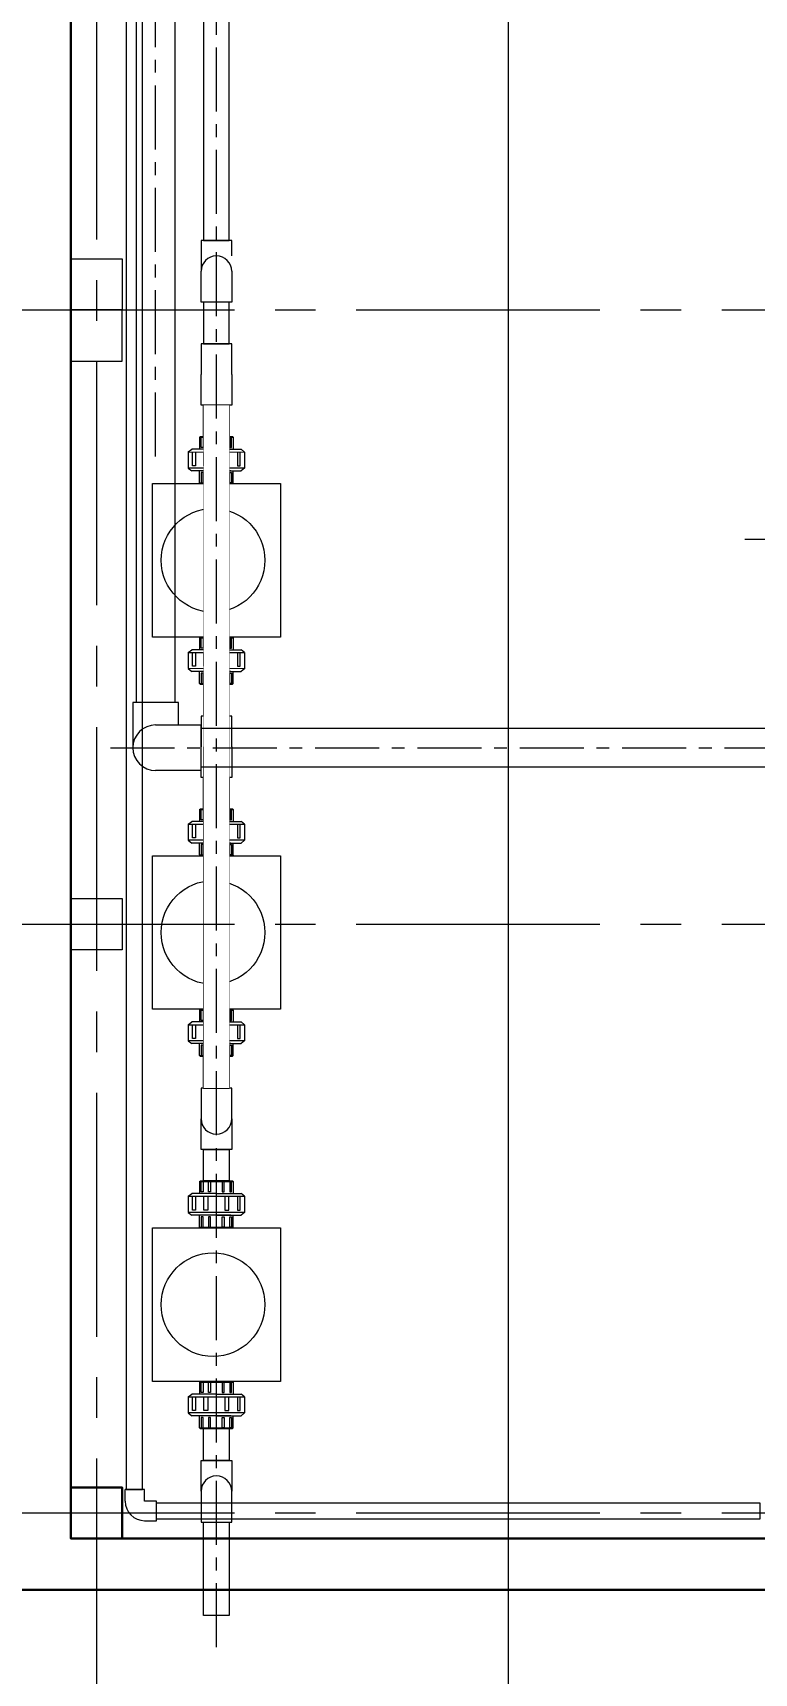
# Model space of a CAD drawing. Header units: millimetres. Extents: x 3795014 to 4300160, y 3869364 to 4016788.
# Drawn here: x 4219958 to 4221368, y 3921613 to 3924817 of the extents above; entities that cross this region are included whole.
import ezdxf

# ---------------------------------------------------------------- set-up
doc = ezdxf.new("R2010")
doc.units = ezdxf.units.MM
doc.set_wipeout_variables(frame=1)
doc.linetypes.add('CENTER', pattern=[2, 1.25, -0.25, 0.25, -0.25])
doc.linetypes.add('осевая2', pattern=[28.575, 19.05, -3.175, 3.175, -3.175])
doc.layers.get('Defpoints').update_dxf_attribs({"color": 3})
doc.layers.add('АРМАТУРА', color=2, linetype='Continuous')
for name, color, linetype, lineweight in [('выноска', 7, 'Continuous', 18), ('Дополнительная', 7, 'Continuous', 18), ('Констр.', 7, 'Continuous', 30), ('оси', 7, 'осевая2', 13), ('размеры', 7, 'Continuous', 18)]:
    doc.layers.add(name, color=color, linetype=linetype, lineweight=lineweight)
doc.styles.add('ВНИПИТЕКСТ', font='isocpeui.ttf')
doc.styles.add('ГОСТ 2.304', font='isocpeur.ttf')
doc.dimstyles.new('СПДС$0', dxfattribs={"dimscale": 100, "dimtxt": 2.5, "dimasz": 2.5, "dimexe": 1.25, "dimexo": 0.004, "dimgap": 1, "dimtad": 1, "dimdec": 0, "dimtxsty": 'ВНИПИТЕКСТ', "dimblk": 'OBLIQUE', "dimcen": 0, "dimdle": 1.25, "dimclrd": 256, "dimclre": 256, "dimclrt": 256, "dimadec": 0, "dimazin": 2, "dimtfac": 1, "dimtdec": 0, "dimtmove": 1, "dimatfit": 3, "dimldrblk": 'NONE', "dimfxl": 1, "dimlwd": -1, "dimlwe": -1, "dimarcsym": 0})

# ---------------------------------------------------------------- blocks, each defined once
blk = doc.blocks.new('_Oblique')
at = {"color": 0, "linetype": 'ByBlock', "lineweight": -2}
blk.add_line((-0.5, -0.5), (0.5, 0.5), dxfattribs=at)
blk = doc.blocks.new('*D81')
at = {"layer": 'Defpoints', "color": 0, "lineweight": 20, "transparency": 16777216}
for p in [(4219932.7, 3921775.6), (4229434.6, 3921775.6), (4229434.6, 3920775.6)]:
    blk.add_point(p, dxfattribs=at)
at = {"layer": 'размеры', "color": 0, "lineweight": -2, "transparency": 16777216}
for p, q in [((4219932.7, 3921728.7), (4219932.7, 3920681.8)), ((4229434.6, 3921728.7), (4229434.6, 3920681.8)), ((4219782.7, 3920775.6), (4229584.6, 3920775.6))]:
    blk.add_line(p, q, dxfattribs=at)
at = {"layer": 'размеры', "color": 0, "lineweight": -2, "transparency": 16777216, "xscale": 187.5, "yscale": 187.5, "zscale": 187.5, "rotation": 180}
blk.add_blockref('_Oblique', (4219932.7, 3920775.6), dxfattribs=at)
at = {"layer": 'размеры', "color": 0, "lineweight": -2, "transparency": 16777216, "xscale": 187.5, "yscale": 187.5, "zscale": 187.5}
blk.add_blockref('_Oblique', (4229434.6, 3920775.6), dxfattribs=at)
at = {"layer": 'размеры', "color": 0, "transparency": 16777216, "insert": (4224683.7, 3920916.2), "char_height": 187.5, "attachment_point": 5, "style": 'ГОСТ 2.304', "bg_fill": 3, "box_fill_scale": 1.1, "bg_fill_color": 9, "bg_fill_true_color": 13158600, "bg_fill_transparency": 0}
blk.add_mtext('\\A1;9500', dxfattribs=at)

msp = doc.modelspace()

# ---------------------------------------------------------------- linework, layer by layer
at = {"layer": 'АРМАТУРА', "color": 0, "lineweight": 9}
for p, q in [((4220261.8, 3923998.2), (4220261.7, 3923966.6)), ((4220261.8, 3923998.2), (4220268.7, 3924003.5)), ((4220261.8, 3923998.2), (4220372, 3923998.1)), ((4220261.8, 3923998.2), (4220372, 3923998.1)), ((4220316.9, 3924003.5), (4220268.7, 3924003.5)), ((4220270.2, 3923971.3), (4220270.3, 3923998.2)), ((4220275.8, 3923998.2), (4220275.8, 3923971.3)), ((4220283.9, 3924026.8), (4220285.5, 3924028.3)), ((4220283.9, 3924026.8), (4220283.9, 3924003.5)), ((4220283.9, 3924026.8), (4220349.9, 3924026.8)), ((4220283.9, 3924026.8), (4220349.9, 3924026.8)), ((4220285.5, 3924028.3), (4220348.3, 3924028.3)), ((4220285.5, 3924028.3), (4220348.3, 3924028.3)), ((4220287.1, 3924006.7), (4220287.1, 3924026.8)), ((4220287.1, 3924026.8), (4220290.8, 3924026.8)), ((4220290.8, 3924006.7), (4220287.1, 3924006.7)), ((4220290.8, 3924026.8), (4220290.8, 3924006.7)), ((4220292.3, 3923971.3), (4220292.3, 3923998.2)), ((4220300.2, 3923998.1), (4220300.2, 3923971.3)), ((4220301.7, 3924006.7), (4220301.7, 3924026.8)), ((4220301.7, 3924026.8), (4220305.4, 3924026.8)), ((4220305.4, 3924006.7), (4220301.7, 3924006.7)), ((4220305.4, 3924026.8), (4220305.4, 3924006.7)), ((4220316.9, 3924003.5), (4220365.1, 3924003.5)), ((4220328.4, 3924026.8), (4220328.4, 3924006.7)), ((4220332.1, 3924026.8), (4220328.4, 3924026.8)), ((4220328.4, 3924006.7), (4220332.1, 3924006.7)), ((4220332.1, 3924006.7), (4220332.1, 3924026.8)), ((4220333.6, 3923998.1), (4220333.6, 3923971.3)), ((4220341.4, 3923971.3), (4220341.4, 3923998.1)), ((4220343, 3924026.8), (4220343, 3924006.7)), ((4220346.7, 3924026.8), (4220343, 3924026.8)), ((4220343, 3924006.7), (4220346.7, 3924006.7)), ((4220346.7, 3924006.7), (4220346.7, 3924026.8)), ((4220349.9, 3924026.8), (4220348.3, 3924028.3)), ((4220349.9, 3924026.8), (4220349.9, 3924003.5)), ((4220358, 3923998.1), (4220358, 3923971.3)), ((4220363.5, 3923971.3), (4220363.5, 3923998.1)), ((4220372, 3923998.1), (4220365.1, 3924003.5)), ((4220372, 3923998.1), (4220372, 3923966.6)), ((4220372, 3923966.6), (4220261.7, 3923966.6)), ((4220261.7, 3923966.6), (4220268.7, 3923961.3)), ((4220275.8, 3923971.3), (4220270.2, 3923971.3)), ((4220300.2, 3923971.3), (4220292.3, 3923971.3)), ((4220333.6, 3923971.3), (4220341.4, 3923971.3)), ((4220358, 3923971.3), (4220363.5, 3923971.3)), ((4220372, 3923966.6), (4220365, 3923961.3)), ((4220316.9, 3923961.3), (4220268.7, 3923961.3)), ((4220283.9, 3923938), (4220283.9, 3923961.3)), ((4220283.9, 3923938), (4220349.9, 3923938)), ((4220283.9, 3923938), (4220349.9, 3923938)), ((4220283.9, 3923938), (4220285.5, 3923936.5)), ((4220285.5, 3923936.5), (4220348.3, 3923936.5)), ((4220285.5, 3923936.5), (4220348.3, 3923936.5)), ((4220287.1, 3923958.1), (4220287.1, 3923938)), ((4220290.8, 3923958.1), (4220287.1, 3923958.1)), ((4220287.1, 3923938), (4220290.8, 3923938)), ((4220345.3, 3923961.3), (4220288.5, 3923961.3)), ((4220290.8, 3923938), (4220290.8, 3923958.1)), ((4220301.7, 3923958.1), (4220301.7, 3923938)), ((4220305.4, 3923958.1), (4220301.7, 3923958.1)), ((4220301.7, 3923938), (4220305.4, 3923938)), ((4220305.4, 3923938), (4220305.4, 3923958.1)), ((4220316.9, 3923961.3), (4220365, 3923961.3)), ((4220328.4, 3923938), (4220328.4, 3923958.1)), ((4220328.4, 3923958.1), (4220332.1, 3923958.1)), ((4220332.1, 3923938), (4220328.4, 3923938)), ((4220332.1, 3923958.1), (4220332.1, 3923938)), ((4220343, 3923938), (4220343, 3923958.1)), ((4220343, 3923958.1), (4220346.7, 3923958.1)), ((4220346.7, 3923938), (4220343, 3923938)), ((4220346.7, 3923958.1), (4220346.7, 3923938)), ((4220349.9, 3923938), (4220348.3, 3923936.5)), ((4220349.9, 3923938), (4220349.9, 3923961.3)), ((4220283.9, 3923635), (4220285.5, 3923636.5)), ((4220283.9, 3923635), (4220283.9, 3923611.7)), ((4220283.9, 3923635), (4220349.9, 3923635)), ((4220283.9, 3923635), (4220349.9, 3923635)), ((4220285.5, 3923636.5), (4220348.3, 3923636.5)), ((4220285.5, 3923636.5), (4220348.3, 3923636.5)), ((4220287.1, 3923614.9), (4220287.1, 3923635)), ((4220287.1, 3923635), (4220290.8, 3923635)), ((4220290.8, 3923614.9), (4220287.1, 3923614.9)), ((4220290.8, 3923635), (4220290.8, 3923614.9)), ((4220301.7, 3923614.9), (4220301.7, 3923635)), ((4220301.7, 3923635), (4220305.4, 3923635)), ((4220305.4, 3923614.9), (4220301.7, 3923614.9)), ((4220305.4, 3923635), (4220305.4, 3923614.9)), ((4220328.4, 3923635), (4220328.4, 3923614.9)), ((4220332.1, 3923635), (4220328.4, 3923635)), ((4220328.4, 3923614.9), (4220332.1, 3923614.9)), ((4220332.1, 3923614.9), (4220332.1, 3923635)), ((4220343, 3923635), (4220343, 3923614.9)), ((4220346.7, 3923635), (4220343, 3923635)), ((4220343, 3923614.9), (4220346.7, 3923614.9)), ((4220346.7, 3923614.9), (4220346.7, 3923635)), ((4220349.9, 3923635), (4220348.3, 3923636.5)), ((4220349.9, 3923635), (4220349.9, 3923611.7)), ((4220261.7, 3923606.4), (4220268.7, 3923611.7)), ((4220261.7, 3923606.4), (4220372, 3923606.4)), ((4220261.7, 3923606.4), (4220261.7, 3923574.9)), ((4220261.7, 3923606.4), (4220372, 3923606.4)), ((4220316.9, 3923611.7), (4220268.7, 3923611.7)), ((4220270.2, 3923579.6), (4220270.2, 3923606.4)), ((4220275.8, 3923606.4), (4220275.8, 3923579.6)), ((4220292.3, 3923579.6), (4220292.3, 3923606.4)), ((4220300.2, 3923606.4), (4220300.2, 3923579.6)), ((4220316.9, 3923611.7), (4220365, 3923611.7)), ((4220333.6, 3923606.4), (4220333.5, 3923579.5)), ((4220341.4, 3923579.5), (4220341.4, 3923606.4)), ((4220358, 3923606.4), (4220358, 3923579.5)), ((4220363.5, 3923579.5), (4220363.5, 3923606.4)), ((4220372, 3923606.4), (4220365, 3923611.7)), ((4220372, 3923606.4), (4220372, 3923574.8)), ((4220372, 3923574.8), (4220261.7, 3923574.9)), ((4220261.7, 3923574.9), (4220268.7, 3923569.5)), ((4220316.9, 3923569.5), (4220268.7, 3923569.5)), ((4220275.8, 3923579.6), (4220270.2, 3923579.6)), ((4220283.9, 3923546.2), (4220283.9, 3923569.5)), ((4220287.1, 3923566.3), (4220287.1, 3923546.2)), ((4220290.8, 3923566.3), (4220287.1, 3923566.3)), ((4220345.3, 3923569.5), (4220288.5, 3923569.5)), ((4220290.8, 3923546.2), (4220290.8, 3923566.3)), ((4220300.2, 3923579.6), (4220292.3, 3923579.6)), ((4220301.6, 3923566.3), (4220301.6, 3923546.2)), ((4220305.4, 3923566.3), (4220301.6, 3923566.3)), ((4220305.4, 3923546.2), (4220305.4, 3923566.3)), ((4220316.9, 3923569.5), (4220365, 3923569.5)), ((4220328.4, 3923546.2), (4220328.4, 3923566.3)), ((4220328.4, 3923566.3), (4220332.1, 3923566.3)), ((4220332.1, 3923566.3), (4220332.1, 3923546.2)), ((4220333.5, 3923579.5), (4220341.4, 3923579.5)), ((4220342.9, 3923546.2), (4220342.9, 3923566.3)), ((4220342.9, 3923566.3), (4220346.7, 3923566.3)), ((4220346.7, 3923566.3), (4220346.7, 3923546.2)), ((4220349.8, 3923546.2), (4220349.9, 3923569.5)), ((4220358, 3923579.5), (4220363.5, 3923579.5)), ((4220372, 3923574.8), (4220365, 3923569.5)), ((4220283.9, 3923546.2), (4220349.8, 3923546.2)), ((4220283.9, 3923546.2), (4220349.8, 3923546.2)), ((4220283.9, 3923546.2), (4220285.4, 3923544.7)), ((4220285.4, 3923544.7), (4220348.3, 3923544.7)), ((4220285.4, 3923544.7), (4220348.3, 3923544.7)), ((4220287.1, 3923546.2), (4220290.8, 3923546.2)), ((4220301.6, 3923546.2), (4220305.4, 3923546.2)), ((4220332.1, 3923546.2), (4220328.4, 3923546.2)), ((4220346.7, 3923546.2), (4220342.9, 3923546.2)), ((4220349.8, 3923546.2), (4220348.3, 3923544.7)), ((4220283.9, 3923299.8), (4220285.5, 3923301.3)), ((4220283.9, 3923299.8), (4220283.9, 3923276.5)), ((4220283.9, 3923299.8), (4220349.9, 3923299.8)), ((4220283.9, 3923299.8), (4220349.9, 3923299.8)), ((4220285.5, 3923301.3), (4220348.3, 3923301.3)), ((4220285.5, 3923301.3), (4220348.3, 3923301.3)), ((4220287.1, 3923279.7), (4220287.1, 3923299.8)), ((4220287.1, 3923299.8), (4220290.8, 3923299.8)), ((4220290.8, 3923299.8), (4220290.8, 3923279.7)), ((4220301.7, 3923279.7), (4220301.7, 3923299.8)), ((4220301.7, 3923299.8), (4220305.4, 3923299.8)), ((4220305.4, 3923299.8), (4220305.4, 3923279.7)), ((4220328.4, 3923299.8), (4220328.4, 3923279.7)), ((4220332.1, 3923299.8), (4220328.4, 3923299.8)), ((4220332.1, 3923279.7), (4220332.1, 3923299.8)), ((4220343, 3923299.8), (4220343, 3923279.7)), ((4220346.7, 3923299.8), (4220343, 3923299.8)), ((4220346.7, 3923279.7), (4220346.7, 3923299.8)), ((4220349.9, 3923299.8), (4220348.3, 3923301.3)), ((4220349.9, 3923299.8), (4220349.9, 3923276.5)), ((4220261.8, 3923271.2), (4220261.7, 3923239.7)), ((4220261.8, 3923271.2), (4220268.7, 3923276.5)), ((4220261.8, 3923271.2), (4220372, 3923271.2)), ((4220261.8, 3923271.2), (4220372, 3923271.2)), ((4220316.9, 3923276.5), (4220268.7, 3923276.5)), ((4220270.2, 3923244.4), (4220270.3, 3923271.2)), ((4220275.8, 3923271.2), (4220275.8, 3923244.4)), ((4220290.8, 3923279.7), (4220287.1, 3923279.7)), ((4220292.3, 3923244.4), (4220292.3, 3923271.2)), ((4220300.2, 3923271.2), (4220300.2, 3923244.4)), ((4220305.4, 3923279.7), (4220301.7, 3923279.7)), ((4220316.9, 3923276.5), (4220365.1, 3923276.5)), ((4220328.4, 3923279.7), (4220332.1, 3923279.7)), ((4220333.6, 3923271.2), (4220333.6, 3923244.3)), ((4220341.4, 3923244.3), (4220341.4, 3923271.2)), ((4220343, 3923279.7), (4220346.7, 3923279.7)), ((4220358, 3923271.2), (4220358, 3923244.3)), ((4220363.5, 3923244.3), (4220363.5, 3923271.2)), ((4220372, 3923271.2), (4220365.1, 3923276.5)), ((4220372, 3923271.2), (4220372, 3923239.6)), ((4220372, 3923239.6), (4220261.7, 3923239.7)), ((4220261.7, 3923239.7), (4220268.7, 3923234.3)), ((4220316.9, 3923234.3), (4220268.7, 3923234.3)), ((4220275.8, 3923244.4), (4220270.2, 3923244.4)), ((4220283.9, 3923211), (4220283.9, 3923234.3)), ((4220287.1, 3923231.1), (4220287.1, 3923211)), ((4220290.8, 3923231.1), (4220287.1, 3923231.1)), ((4220345.3, 3923234.3), (4220288.5, 3923234.3)), ((4220290.8, 3923211), (4220290.8, 3923231.1)), ((4220300.2, 3923244.4), (4220292.3, 3923244.4)), ((4220301.7, 3923231.1), (4220301.7, 3923211)), ((4220305.4, 3923231.1), (4220301.7, 3923231.1)), ((4220305.4, 3923211), (4220305.4, 3923231.1)), ((4220316.9, 3923234.3), (4220365, 3923234.3)), ((4220328.4, 3923211), (4220328.4, 3923231.1)), ((4220328.4, 3923231.1), (4220332.1, 3923231.1)), ((4220332.1, 3923231.1), (4220332.1, 3923211)), ((4220333.6, 3923244.3), (4220341.4, 3923244.3)), ((4220343, 3923211), (4220343, 3923231.1)), ((4220343, 3923231.1), (4220346.7, 3923231.1)), ((4220346.7, 3923231.1), (4220346.7, 3923211)), ((4220349.9, 3923211), (4220349.9, 3923234.3)), ((4220358, 3923244.3), (4220363.5, 3923244.3)), ((4220372, 3923239.6), (4220365, 3923234.3)), ((4220283.9, 3923211), (4220349.9, 3923211)), ((4220283.9, 3923211), (4220349.9, 3923211)), ((4220283.9, 3923211), (4220285.5, 3923209.5)), ((4220285.5, 3923209.5), (4220348.3, 3923209.5)), ((4220285.5, 3923209.5), (4220348.3, 3923209.5)), ((4220287.1, 3923211), (4220290.8, 3923211)), ((4220301.7, 3923211), (4220305.4, 3923211)), ((4220332.1, 3923211), (4220328.4, 3923211)), ((4220346.7, 3923211), (4220343, 3923211)), ((4220349.9, 3923211), (4220348.3, 3923209.5)), ((4220283.9, 3922908), (4220285.5, 3922909.5)), ((4220285.5, 3922909.5), (4220348.3, 3922909.5)), ((4220285.5, 3922909.5), (4220348.3, 3922909.5)), ((4220349.9, 3922908), (4220348.3, 3922909.5)), ((4220261.7, 3922879.4), (4220268.7, 3922884.7)), ((4220261.7, 3922879.4), (4220372, 3922879.4)), ((4220261.7, 3922879.4), (4220261.7, 3922847.9)), ((4220261.7, 3922879.4), (4220372, 3922879.4)), ((4220316.9, 3922884.7), (4220268.7, 3922884.7)), ((4220270.2, 3922852.6), (4220270.2, 3922879.4)), ((4220275.8, 3922879.4), (4220275.8, 3922852.6)), ((4220283.9, 3922908), (4220283.9, 3922884.7)), ((4220283.9, 3922908), (4220349.9, 3922908)), ((4220283.9, 3922908), (4220349.9, 3922908)), ((4220287.1, 3922887.9), (4220287.1, 3922908)), ((4220287.1, 3922908), (4220290.8, 3922908)), ((4220290.8, 3922887.9), (4220287.1, 3922887.9)), ((4220290.8, 3922908), (4220290.8, 3922887.9)), ((4220292.3, 3922852.6), (4220292.3, 3922879.4)), ((4220300.2, 3922879.4), (4220300.2, 3922852.6)), ((4220301.7, 3922887.9), (4220301.7, 3922908)), ((4220301.7, 3922908), (4220305.4, 3922908)), ((4220305.4, 3922887.9), (4220301.7, 3922887.9)), ((4220305.4, 3922908), (4220305.4, 3922887.9)), ((4220316.9, 3922884.7), (4220365, 3922884.7)), ((4220328.4, 3922908), (4220328.4, 3922887.9)), ((4220332.1, 3922908), (4220328.4, 3922908)), ((4220328.4, 3922887.9), (4220332.1, 3922887.9)), ((4220332.1, 3922887.9), (4220332.1, 3922908)), ((4220333.6, 3922879.4), (4220333.5, 3922852.6)), ((4220341.4, 3922852.6), (4220341.4, 3922879.4)), ((4220343, 3922908), (4220343, 3922887.9)), ((4220346.7, 3922908), (4220343, 3922908)), ((4220343, 3922887.9), (4220346.7, 3922887.9)), ((4220346.7, 3922887.9), (4220346.7, 3922908)), ((4220349.9, 3922908), (4220349.9, 3922884.7)), ((4220358, 3922879.4), (4220358, 3922852.6)), ((4220363.5, 3922852.6), (4220363.5, 3922879.4)), ((4220372, 3922879.4), (4220365, 3922884.7)), ((4220372, 3922879.4), (4220372, 3922847.9)), ((4220372, 3922847.9), (4220261.7, 3922847.9)), ((4220261.7, 3922847.9), (4220268.7, 3922842.5)), ((4220275.8, 3922852.6), (4220270.2, 3922852.6)), ((4220300.2, 3922852.6), (4220292.3, 3922852.6)), ((4220333.5, 3922852.6), (4220341.4, 3922852.6)), ((4220358, 3922852.6), (4220363.5, 3922852.6)), ((4220372, 3922847.9), (4220365, 3922842.5)), ((4220316.9, 3922842.5), (4220268.7, 3922842.5)), ((4220283.9, 3922819.2), (4220283.9, 3922842.5)), ((4220283.9, 3922819.2), (4220349.8, 3922819.2)), ((4220283.9, 3922819.2), (4220349.8, 3922819.2)), ((4220283.9, 3922819.2), (4220285.4, 3922817.7)), ((4220285.4, 3922817.7), (4220348.3, 3922817.7)), ((4220285.4, 3922817.7), (4220348.3, 3922817.7)), ((4220287.1, 3922839.3), (4220287.1, 3922819.2)), ((4220290.8, 3922839.3), (4220287.1, 3922839.3)), ((4220287.1, 3922819.2), (4220290.8, 3922819.2)), ((4220345.3, 3922842.5), (4220288.5, 3922842.5)), ((4220290.8, 3922819.2), (4220290.8, 3922839.3)), ((4220301.6, 3922839.3), (4220301.6, 3922819.2)), ((4220305.4, 3922839.3), (4220301.6, 3922839.3)), ((4220301.6, 3922819.2), (4220305.4, 3922819.2)), ((4220305.4, 3922819.2), (4220305.4, 3922839.3)), ((4220316.9, 3922842.5), (4220365, 3922842.5)), ((4220328.4, 3922819.2), (4220328.4, 3922839.3)), ((4220328.4, 3922839.3), (4220332.1, 3922839.3)), ((4220332.1, 3922819.2), (4220328.4, 3922819.2)), ((4220332.1, 3922839.3), (4220332.1, 3922819.2)), ((4220342.9, 3922819.2), (4220342.9, 3922839.3)), ((4220342.9, 3922839.3), (4220346.7, 3922839.3)), ((4220346.7, 3922819.2), (4220342.9, 3922819.2)), ((4220346.7, 3922839.3), (4220346.7, 3922819.2)), ((4220349.8, 3922819.2), (4220348.3, 3922817.7)), ((4220349.8, 3922819.2), (4220349.9, 3922842.5)), ((4220283.9, 3922572.8), (4220285.5, 3922574.3)), ((4220283.9, 3922572.8), (4220283.9, 3922549.5)), ((4220283.9, 3922572.8), (4220349.9, 3922572.8)), ((4220283.9, 3922572.8), (4220349.9, 3922572.8)), ((4220285.5, 3922574.3), (4220348.3, 3922574.3)), ((4220285.5, 3922574.3), (4220348.3, 3922574.3)), ((4220287.1, 3922552.7), (4220287.1, 3922572.8)), ((4220287.1, 3922572.8), (4220290.8, 3922572.8)), ((4220290.8, 3922572.8), (4220290.8, 3922552.7)), ((4220301.7, 3922552.7), (4220301.7, 3922572.8)), ((4220301.7, 3922572.8), (4220305.4, 3922572.8)), ((4220305.4, 3922572.8), (4220305.4, 3922552.7)), ((4220328.4, 3922572.8), (4220328.4, 3922552.7)), ((4220332.1, 3922572.8), (4220328.4, 3922572.8)), ((4220332.1, 3922552.7), (4220332.1, 3922572.8)), ((4220343, 3922572.8), (4220343, 3922552.7)), ((4220346.7, 3922572.8), (4220343, 3922572.8)), ((4220346.7, 3922552.7), (4220346.7, 3922572.8)), ((4220349.9, 3922572.8), (4220348.3, 3922574.3)), ((4220349.9, 3922572.8), (4220349.9, 3922549.5)), ((4220261.8, 3922544.2), (4220261.7, 3922512.7)), ((4220261.8, 3922544.2), (4220268.7, 3922549.5)), ((4220261.8, 3922544.2), (4220372, 3922544.2)), ((4220261.8, 3922544.2), (4220372, 3922544.2)), ((4220316.9, 3922549.5), (4220268.7, 3922549.5)), ((4220270.2, 3922517.4), (4220270.3, 3922544.2)), ((4220275.8, 3922544.2), (4220275.8, 3922517.4)), ((4220290.8, 3922552.7), (4220287.1, 3922552.7)), ((4220292.3, 3922517.4), (4220292.3, 3922544.2)), ((4220300.2, 3922544.2), (4220300.2, 3922517.4)), ((4220305.4, 3922552.7), (4220301.7, 3922552.7)), ((4220316.9, 3922549.5), (4220365.1, 3922549.5)), ((4220328.4, 3922552.7), (4220332.1, 3922552.7)), ((4220333.6, 3922544.2), (4220333.6, 3922517.4)), ((4220341.4, 3922517.4), (4220341.4, 3922544.2)), ((4220343, 3922552.7), (4220346.7, 3922552.7)), ((4220358, 3922544.2), (4220358, 3922517.4)), ((4220363.5, 3922517.4), (4220363.5, 3922544.2)), ((4220372, 3922544.2), (4220365.1, 3922549.5)), ((4220372, 3922544.2), (4220372, 3922512.6)), ((4220372, 3922512.6), (4220261.7, 3922512.7)), ((4220261.7, 3922512.7), (4220268.7, 3922507.3)), ((4220316.9, 3922507.3), (4220268.7, 3922507.3)), ((4220275.8, 3922517.4), (4220270.2, 3922517.4)), ((4220283.9, 3922484), (4220283.9, 3922507.3)), ((4220287.1, 3922504.1), (4220287.1, 3922484)), ((4220290.8, 3922504.1), (4220287.1, 3922504.1)), ((4220345.3, 3922507.3), (4220288.5, 3922507.3)), ((4220290.8, 3922484), (4220290.8, 3922504.1)), ((4220300.2, 3922517.4), (4220292.3, 3922517.4)), ((4220301.7, 3922504.1), (4220301.7, 3922484)), ((4220305.4, 3922504.1), (4220301.7, 3922504.1)), ((4220305.4, 3922484), (4220305.4, 3922504.1)), ((4220316.9, 3922507.3), (4220365, 3922507.3)), ((4220328.4, 3922484), (4220328.4, 3922504.1)), ((4220328.4, 3922504.1), (4220332.1, 3922504.1)), ((4220332.1, 3922504.1), (4220332.1, 3922484)), ((4220333.6, 3922517.4), (4220341.4, 3922517.4)), ((4220343, 3922484), (4220343, 3922504.1)), ((4220343, 3922504.1), (4220346.7, 3922504.1)), ((4220346.7, 3922504.1), (4220346.7, 3922484)), ((4220349.9, 3922484), (4220349.9, 3922507.3)), ((4220358, 3922517.4), (4220363.5, 3922517.4)), ((4220372, 3922512.6), (4220365, 3922507.3)), ((4220283.9, 3922484), (4220349.9, 3922484)), ((4220283.9, 3922484), (4220349.9, 3922484)), ((4220283.9, 3922484), (4220285.5, 3922482.5)), ((4220285.5, 3922482.5), (4220348.3, 3922482.5)), ((4220285.5, 3922482.5), (4220348.3, 3922482.5)), ((4220287.1, 3922484), (4220290.8, 3922484)), ((4220301.7, 3922484), (4220305.4, 3922484)), ((4220332.1, 3922484), (4220328.4, 3922484)), ((4220346.7, 3922484), (4220343, 3922484)), ((4220349.9, 3922484), (4220348.3, 3922482.5)), ((4220283.9, 3922181), (4220285.5, 3922182.5)), ((4220283.9, 3922181), (4220283.9, 3922157.7)), ((4220283.9, 3922181), (4220349.9, 3922181)), ((4220283.9, 3922181), (4220349.9, 3922181)), ((4220285.5, 3922182.5), (4220348.3, 3922182.5)), ((4220285.5, 3922182.5), (4220348.3, 3922182.5)), ((4220287.1, 3922160.9), (4220287.1, 3922181)), ((4220287.1, 3922181), (4220290.8, 3922181)), ((4220290.8, 3922181), (4220290.8, 3922160.9)), ((4220301.7, 3922160.9), (4220301.7, 3922181)), ((4220301.7, 3922181), (4220305.4, 3922181)), ((4220305.4, 3922181), (4220305.4, 3922160.9)), ((4220328.4, 3922181), (4220328.4, 3922160.9)), ((4220332.1, 3922181), (4220328.4, 3922181)), ((4220332.1, 3922160.9), (4220332.1, 3922181)), ((4220343, 3922181), (4220343, 3922160.9)), ((4220346.7, 3922181), (4220343, 3922181)), ((4220346.7, 3922160.9), (4220346.7, 3922181)), ((4220349.9, 3922181), (4220348.3, 3922182.5)), ((4220349.9, 3922181), (4220349.9, 3922157.7)), ((4220261.7, 3922152.4), (4220268.7, 3922157.7)), ((4220261.7, 3922152.4), (4220372, 3922152.4)), ((4220261.7, 3922152.4), (4220261.7, 3922120.9)), ((4220261.7, 3922152.4), (4220372, 3922152.4)), ((4220316.9, 3922157.7), (4220268.7, 3922157.7)), ((4220270.2, 3922125.6), (4220270.2, 3922152.4)), ((4220275.8, 3922152.4), (4220275.8, 3922125.6)), ((4220290.8, 3922160.9), (4220287.1, 3922160.9)), ((4220292.3, 3922125.6), (4220292.3, 3922152.4)), ((4220300.2, 3922152.4), (4220300.2, 3922125.6)), ((4220305.4, 3922160.9), (4220301.7, 3922160.9)), ((4220316.9, 3922157.7), (4220365, 3922157.7)), ((4220328.4, 3922160.9), (4220332.1, 3922160.9)), ((4220333.6, 3922152.4), (4220333.5, 3922125.6)), ((4220341.4, 3922125.6), (4220341.4, 3922152.4)), ((4220343, 3922160.9), (4220346.7, 3922160.9)), ((4220358, 3922152.4), (4220358, 3922125.6)), ((4220363.5, 3922125.6), (4220363.5, 3922152.4)), ((4220372, 3922152.4), (4220365, 3922157.7)), ((4220372, 3922152.4), (4220372, 3922120.9)), ((4220372, 3922120.9), (4220261.7, 3922120.9)), ((4220261.7, 3922120.9), (4220268.7, 3922115.5)), ((4220316.9, 3922115.5), (4220268.7, 3922115.5)), ((4220275.8, 3922125.6), (4220270.2, 3922125.6)), ((4220283.9, 3922092.2), (4220283.9, 3922115.5)), ((4220287.1, 3922112.3), (4220287.1, 3922092.2)), ((4220290.8, 3922112.3), (4220287.1, 3922112.3)), ((4220345.3, 3922115.5), (4220288.5, 3922115.5)), ((4220290.8, 3922092.2), (4220290.8, 3922112.3)), ((4220300.2, 3922125.6), (4220292.3, 3922125.6)), ((4220301.6, 3922112.3), (4220301.6, 3922092.2)), ((4220305.4, 3922112.3), (4220301.6, 3922112.3)), ((4220305.4, 3922092.2), (4220305.4, 3922112.3)), ((4220316.9, 3922115.5), (4220365, 3922115.5)), ((4220328.4, 3922092.2), (4220328.4, 3922112.3)), ((4220328.4, 3922112.3), (4220332.1, 3922112.3)), ((4220332.1, 3922112.3), (4220332.1, 3922092.2)), ((4220333.5, 3922125.6), (4220341.4, 3922125.6)), ((4220342.9, 3922092.2), (4220342.9, 3922112.3)), ((4220342.9, 3922112.3), (4220346.7, 3922112.3)), ((4220346.7, 3922112.3), (4220346.7, 3922092.2)), ((4220349.8, 3922092.2), (4220349.9, 3922115.5)), ((4220358, 3922125.6), (4220363.5, 3922125.6)), ((4220372, 3922120.9), (4220365, 3922115.5)), ((4220283.9, 3922092.2), (4220349.8, 3922092.2)), ((4220283.9, 3922092.2), (4220349.8, 3922092.2)), ((4220283.9, 3922092.2), (4220285.4, 3922090.7)), ((4220285.4, 3922090.7), (4220348.3, 3922090.7)), ((4220285.4, 3922090.7), (4220348.3, 3922090.7)), ((4220287.1, 3922092.2), (4220290.8, 3922092.2)), ((4220301.6, 3922092.2), (4220305.4, 3922092.2)), ((4220332.1, 3922092.2), (4220328.4, 3922092.2)), ((4220346.7, 3922092.2), (4220342.9, 3922092.2)), ((4220349.8, 3922092.2), (4220348.3, 3922090.7))]:
    msp.add_line(p, q, dxfattribs=at)
at = {"layer": 'выноска', "lineweight": 20}
msp.add_lwpolyline([(4220887.4, 3929883.3), (4220887.4, 3920098.8)], dxfattribs=at)
at = {"layer": 'Дополнительная', "linetype": 'CENTER', "ltscale": 100}
for p, q in [((4220198.1, 3923989.2, 0), (4220198.1, 3928999.5, 0)), ((4221349.8, 3923827.9), (4225196.6, 3923827.9))]:
    msp.add_line(p, q, dxfattribs=at)
at = {"layer": 'Дополнительная', "ltscale": 25}
for p, q in [((4220346.9, 3924411.1), (4220286.9, 3924411.1)), ((4220286.9, 3924411.1), (4220286.9, 3924351.1)), ((4220346.9, 3924381.1), (4220346.9, 3924411.1)), ((4220286.9, 3924291.1), (4220286.9, 3924351.1)), ((4220346.9, 3924351.1), (4220346.9, 3924291.1)), ((4220346.9, 3924291.1), (4220286.9, 3924291.1)), ((4220346.9, 3924209.4), (4220286.9, 3924209.4)), ((4220286.9, 3924209.4), (4220286.9, 3924149.4)), ((4220346.9, 3924149.4), (4220346.9, 3924209.4)), ((4220286.9, 3924089.4), (4220286.9, 3924149.4)), ((4220346.9, 3924149.4), (4220346.9, 3924089.4)), ((4220346.9, 3924089.4), (4220286.9, 3924089.4)), ((4220242.6, 3923508.9, 0), (4220153.6, 3923508.9, 0)), ((4220153.6, 3923508.9, 0), (4220153.6, 3923420.4, 0)), ((4220242.6, 3923464.6, 0), (4220242.6, 3923508.9, 0)), ((4220346.9, 3923482.4), (4220286.9, 3923482.4)), ((4220286.9, 3923482.4), (4220286.9, 3923422.4)), ((4220346.9, 3923422.4), (4220346.9, 3923482.4)), ((4220286.9, 3923362.4), (4220286.9, 3923422.4)), ((4220346.9, 3923422.4), (4220346.9, 3923362.4)), ((4220346.9, 3923362.4), (4220286.9, 3923362.4)), ((4220346.9, 3922755.5), (4220286.9, 3922755.5)), ((4220286.9, 3922755.5), (4220286.9, 3922695.5)), ((4220346.9, 3922695.5), (4220346.9, 3922755.5)), ((4220286.9, 3922635.5), (4220286.9, 3922695.5)), ((4220346.9, 3922695.5), (4220346.9, 3922635.5)), ((4220346.9, 3922635.5), (4220286.9, 3922635.5)), ((4220286.9, 3921967.9), (4220286.9, 3922027.9)), ((4220286.9, 3922027.9), (4220346.9, 3922027.9)), ((4220346.9, 3922027.9), (4220346.9, 3921967.9)), ((4220138.6, 3921948.5), (4220138.6, 3921971.5)), ((4220176.6, 3921971.5), (4220138.6, 3921971.5)), ((4220176.6, 3921948.5), (4220176.6, 3921971.5)), ((4220199.6, 3921948.5), (4220176.6, 3921948.5)), ((4220199.6, 3921910.5), (4220199.6, 3921948.5)), ((4220286.9, 3921967.9), (4220286.9, 3921907.9)), ((4220346.9, 3921907.9), (4220346.9, 3921967.9)), ((4220176.6, 3921910.5), (4220199.6, 3921910.5)), ((4220286.9, 3921907.9), (4220346.9, 3921907.9))]:
    msp.add_line(p, q, dxfattribs=at)
at = {"layer": 'Дополнительная', "ltscale": 25, "elevation": 0}
for points in [[(4220172.5, 3921971.5), (4220172.5, 3928907.3), (4220140.5, 3928907.3), (4220140.5, 3921971.5)], [(4220235.6, 3926882.1), (4220235.6, 3923508.9), (4220160.6, 3923508.9), (4220160.6, 3926882.1)]]:
    msp.add_lwpolyline(points, close=True, dxfattribs=at)
at = {"layer": 'Дополнительная', "ltscale": 25}
for points in [[(4220292.1, 3926044.1), (4220291.9, 3924411.1), (4220341.9, 3924411.1), (4220342.1, 3926044.1)], [(4220032.7, 3924375.6), (4220132.7, 3924375.6), (4220132.7, 3924275.6), (4220032.7, 3924275.6)], [(4220341.9, 3924209.4), (4220341.9, 3924291.1), (4220291.9, 3924291.1), (4220291.9, 3924209.4)], [(4220032.7, 3924175.6), (4220132.7, 3924175.6), (4220132.7, 3924275.6), (4220032.7, 3924275.6)], [(4220292, 3924028.3), (4220291.9, 3924089.4), (4220341.9, 3924089.4), (4220342, 3924028.3)], [(4220341.9, 3922755.5), (4220342.1, 3924089.4), (4220292.1, 3924089.4), (4220291.9, 3922755.5)], [(4220441.9, 3923936.5), (4220441.9, 3923636.5), (4220191.9, 3923636.5), (4220191.9, 3923936.5)], [(4220341.9, 3923482.4), (4220341.9, 3923564.1), (4220291.9, 3923564.1), (4220291.9, 3923482.4)], [(4220292, 3923301.3), (4220291.9, 3923362.4), (4220341.9, 3923362.4), (4220342, 3923301.3)], [(4220441.9, 3923209.5), (4220441.9, 3922909.5), (4220191.9, 3922909.5), (4220191.9, 3923209.5)], [(4220032.7, 3923125.6), (4220132.7, 3923125.6), (4220132.7, 3923025.6), (4220032.7, 3923025.6)], [(4220291.9, 3922754.8), (4220291.9, 3922817.7), (4220341.9, 3922817.7), (4220341.9, 3922754.8)], [(4220292, 3922574.3), (4220291.9, 3922635.5), (4220341.9, 3922635.5), (4220342, 3922574.3)], [(4220441.9, 3922482.5), (4220441.9, 3922182.5), (4220191.9, 3922182.5), (4220191.9, 3922482.5)], [(4220291.9, 3922027.9), (4220291.9, 3922090.7), (4220341.9, 3922090.7), (4220341.9, 3922027.9)], [(4220199.6, 3921945.5), (4221378.7, 3921945.5), (4221378.7, 3921913.5), (4220199.6, 3921913.5)], [(4220291.9, 3921725.5), (4220291.9, 3921907.9), (4220341.9, 3921907.9), (4220341.9, 3921725.5)]]:
    msp.add_lwpolyline(points, close=True, dxfattribs=at)
for centre in [(4220310.4, 3923786.5), (4220310.4, 3923059.5), (4220310.4, 3922332.5)]:
    msp.add_circle(centre, 101.3, dxfattribs=at)
for centre, radius, start, end in [((4220316.9, 3924351.1), 30, 0, 180), ((4220198.1, 3923420.4, 0), 44.5, 90, 270), ((4220316.9, 3922695.5), 30, 180, 0), ((4220316.9, 3921967.9), 30, 0, 180), ((4220176.6, 3921948.5), 38, 180, 270)]:
    msp.add_arc(centre, radius, start, end, dxfattribs=at)
at = {"layer": 'Констр.', "ltscale": 200}
msp.add_lwpolyline([(4226950.4, 3921775.6), (4219932.7, 3921775.6), (4219932.7, 3929175.6), (4229434.6, 3929175.6), (4229434.6, 3921775.6), (4228750.4, 3921775.6)], dxfattribs=at)
for points in [[(4220032.7, 3921875.6), (4220032.7, 3929075.6), (4229334.6, 3929075.6), (4229334.6, 3921875.6)], [(4220032.7, 3921975.6), (4220132.7, 3921975.6), (4220132.7, 3921875.6), (4220032.7, 3921875.6)]]:
    msp.add_lwpolyline(points, close=True, dxfattribs=at)
at = {"layer": 'оси', "ltscale": 25}
for p, q in [((4220082.7, 3929175.6), (4220082.7, 3920275.6)), ((4217732.7, 3924275.6), (4229531.2, 3924275.6)), ((4217732.7, 3921925.6), (4229531.2, 3921925.6))]:
    msp.add_line(p, q, dxfattribs=at)

# ---------------------------------------------------------------- next in the draw order: wipeouts: each hides what was drawn before it
at = {"ltscale": 25}
msp.add_wipeout([(4220341.9, 3922755.5), (4220342.1, 3924089.4), (4220292.1, 3924089.4), (4220291.9, 3922755.5)], dxfattribs=at).dxf.layer = 'Дополнительная'

# ---------------------------------------------------------------- next in the draw order: linework, layer by layer
at = {"layer": 'Дополнительная', "linetype": 'CENTER', "ltscale": 100}
for p, q in [((4220316.9, 3921663.3), (4220317.2, 3926640.8, 0)), ((4220109.8, 3923420.4, 0), (4223595.5, 3923420.4, 0))]:
    msp.add_line(p, q, dxfattribs=at)
at = {"layer": 'Дополнительная', "ltscale": 25}
for p, q in [((4220198.1, 3923464.9, 0), (4220286.6, 3923464.9, 0)), ((4220286.6, 3923464.9, 0), (4220286.6, 3923375.9, 0)), ((4220286.6, 3923375.9, 0), (4220198.1, 3923375.9, 0))]:
    msp.add_line(p, q, dxfattribs=at)
at = {"layer": 'Дополнительная', "ltscale": 25, "elevation": 0}
msp.add_lwpolyline([(4221554.2, 3923457.9), (4220286.6, 3923457.9), (4220286.6, 3923382.9), (4221554.2, 3923382.9)], close=True, dxfattribs=at)
at = {"layer": 'оси', "ltscale": 25}
msp.add_line((4217732.7, 3923075.6), (4229531.2, 3923075.6), dxfattribs=at)

# ---------------------------------------------------------------- next in the draw order: dimensions: what is measured, and where the dimension line sits
at = {"layer": 'размеры'}
dim = msp.add_linear_dim(base=(4229434.6, 3920775.6), p1=(4219932.7, 3921775.6), p2=(4229434.6, 3921775.6), dimstyle='СПДС$0', override={"dimscale": 75, "dimexo": 0.625, "dimgap": 0.625, "dimrnd": 5, "dimtxsty": 'ГОСТ 2.304', "dimcen": 2.5, "dimdle": 2, "dimclrd": 0, "dimclre": 0, "dimclrt": 0, "dimtfac": 0.75, "dimtfill": 1, "dimtolj": 1, "dimlwd": -2, "dimlwe": -2, "dimarcsym": 1}, dxfattribs=at)
dim.commit()
dim.dimension.update_dxf_attribs({"geometry": '*D81', "text_midpoint": (4224683.7, 3920916.2)})

doc.saveas('drawing.dxf')
